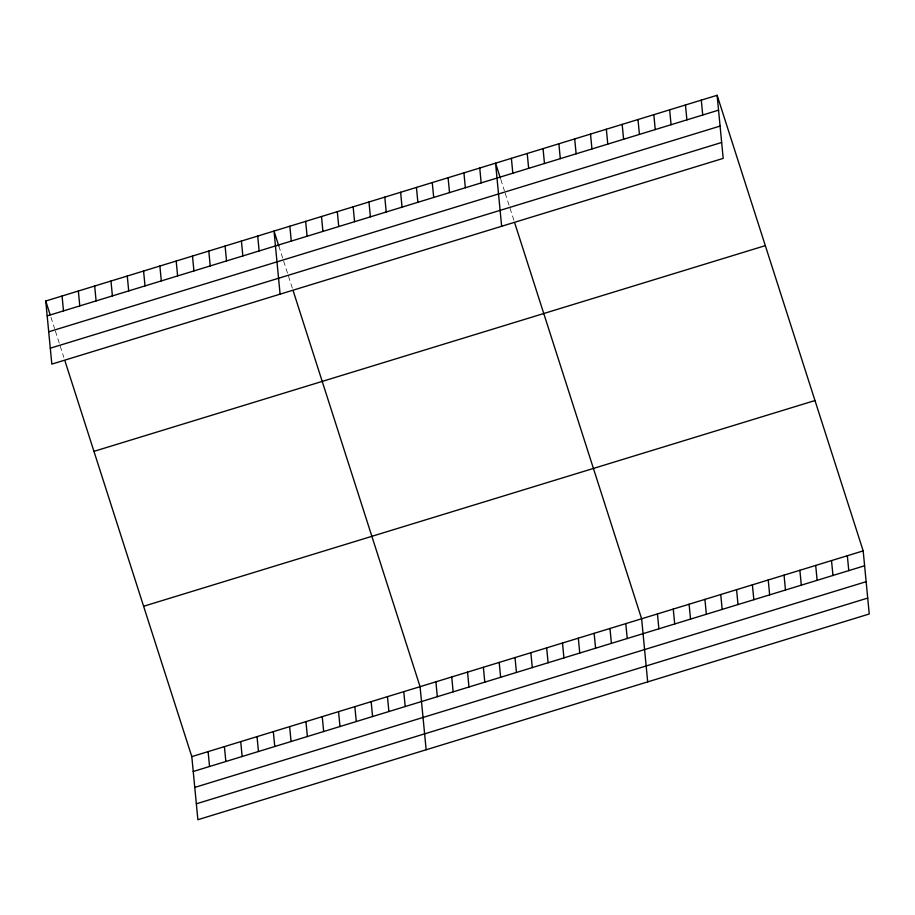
<?xml version="1.0" encoding="UTF-8"?>
<svg xmlns="http://www.w3.org/2000/svg" width="915" height="915" viewBox="0 0 915 915"><rect width="100%" height="100%" fill="white"/><g stroke="black" fill="none" stroke-linecap="round" stroke-linejoin="round"><path stroke-width="0.69" stroke-dasharray="4.58 3.43" d="M500.791 179.466L504.405 190.732M505.206 193.248L509.22 205.772M510.032 208.277L514.047 220.812M278.835 246.101L282.849 258.625M283.65 261.13L287.676 273.665M288.477 276.17L292.491 288.694M50.977 317.299L54.591 328.576M55.392 331.081L59.406 343.605M60.207 346.11L63.821 357.388"/><path stroke-width="1.37" d="M717.12 95.286L723.193 158.386L51.823 364.113L45.75 301.012L717.12 95.286L863.177 550.887L869.25 613.988L197.88 819.714L191.807 756.614L65.034 361.151M47.18 315.892L718.55 110.166M48.712 331.802L720.082 126.076M50.291 348.203L721.661 142.477M93.948 451.358L765.317 245.632M143.609 606.268L814.979 400.541M191.807 756.614L863.177 550.887M193.237 771.494L864.606 565.767M194.769 787.403L866.139 581.688M196.348 803.805L867.717 598.078M500.391 178.208L495.564 163.179L501.649 226.28M514.848 223.317L641.621 618.78L647.694 681.881M278.835 246.101L274.02 231.06L280.093 294.161M293.292 291.199L420.065 686.662L426.15 749.774M45.75 301.012L50.165 314.794M847.347 555.737L848.777 570.617M831.529 560.586L832.959 575.466M815.7 565.436L817.129 580.316M799.87 570.285L801.311 585.165M784.052 575.135L785.482 590.015M768.223 579.984L769.652 594.864M752.393 584.834L753.834 599.714M701.29 100.135L702.731 115.016M736.575 589.683L738.005 604.563M685.472 104.985L686.902 119.865M720.745 594.533L722.175 609.413M669.643 109.834L671.072 124.715M704.927 599.382L706.357 614.262M653.825 114.684L655.254 129.564M689.098 604.232L690.528 619.112M637.995 119.533L639.425 134.413M673.268 609.081L674.71 623.961M622.166 124.383L623.607 139.263M657.45 613.931L658.88 628.811M606.348 129.232L607.777 144.113M590.518 134.082L591.948 148.962M625.791 623.63L627.232 638.51M574.689 138.931L576.13 153.811M609.973 628.479L611.403 643.359M558.871 143.781L560.3 158.661M594.144 633.329L595.585 648.209M543.041 148.63L544.471 163.511M578.326 638.178L579.755 653.058M527.223 153.48L528.653 168.36M562.496 643.028L563.926 657.908M511.394 158.329L512.823 173.209M546.667 647.877L548.108 662.757M530.849 652.715L532.278 667.607M479.746 168.017L481.176 182.909M515.019 657.565L516.449 672.456M463.916 172.866L465.346 187.758M499.201 662.414L500.631 677.306M448.087 177.716L449.528 192.608M483.372 667.264L484.801 682.155M432.269 182.565L433.699 197.457M467.542 672.113L468.983 687.005M416.439 187.415L417.881 202.306M451.724 676.963L453.154 691.843M400.621 192.264L402.051 207.156M435.895 681.812L437.324 696.692M384.792 197.114L386.222 211.994M368.962 201.963L370.403 216.844M403.767 691.66L405.196 706.54M353.144 206.813L354.574 221.693M387.457 696.658L388.898 711.538M337.315 211.662L338.744 226.543M371.158 701.656L372.588 716.537M321.497 216.512L322.926 231.392M354.848 706.655L356.29 721.535M305.667 221.361L307.097 236.242M338.55 711.641L339.98 726.533M289.838 226.211L291.279 241.091M322.24 716.639L323.67 731.52M305.942 721.638L307.371 736.518M257.71 236.059L259.139 250.939M289.632 726.636L291.062 741.516M241.411 241.057L242.841 255.937M273.322 731.634L274.763 746.514M225.101 246.055L226.531 260.935M257.024 736.632L258.453 751.512M208.792 251.042L210.233 265.933M240.714 741.619L242.155 756.499M192.493 256.04L193.923 270.92M224.415 746.617L225.845 761.497M176.183 261.038L177.624 275.918M208.105 751.615L209.546 766.495M159.885 266.036L161.315 280.916M143.575 271.034L145.016 285.915M127.277 276.033L128.706 290.913M110.967 281.019L112.396 295.911M94.668 286.018L96.098 300.898M78.358 291.016L79.788 305.896M62.06 296.014L63.49 310.894"/></g></svg>
